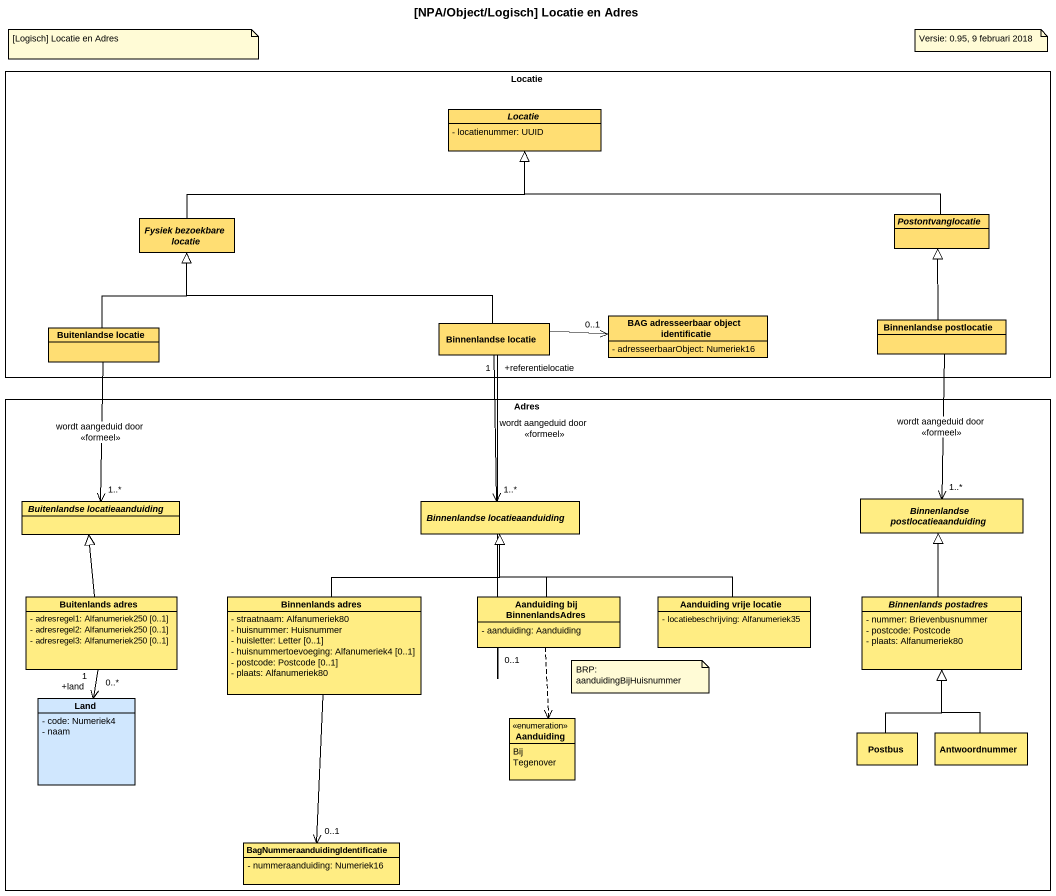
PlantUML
@startuml
title [NPA/Object/Logisch] Locatie en Adres
hide circle
hide empty members
skinparam classAttributeIconSize 0
rectangle Locatie {
  abstract class "Locatie" as Locatie_2 #FFDE73 {
    - locatienummer: UUID
  }
  abstract class "Fysiek bezoekbare locatie" as Fysiek_bezoekbare_locatie #FFDE73
  abstract class Postontvanglocatie #FFDE73
  class "Buitenlandse locatie" as Buitenlandse_locatie #FFDE73
  class "Binnenlandse locatie" as Binnenlandse_locatie #FFDE73
  class "BAG adresseerbaar object identificatie" as BAG_adresseerbaar_object #FFDE73 {
    - adresseerbaarObject: Numeriek16
  }
  class "Binnenlandse postlocatie" as Binnenlandse_postlocatie #FFDE73
}
rectangle Adres {
  abstract class "Buitenlandse locatieaanduiding" as Buitenlandse #FFED83
  abstract class "Binnenlandse locatieaanduiding" as Binnenlandse #FFED83
  abstract class "Binnenlandse postlocatieaanduiding" as Binnenlandse_2 #FFED83
  class "Buitenlands adres" as Buitenlands_adres #FFED83 {
    - adresregel1: Alfanumeriek250 [0..1]
    - adresregel2: Alfanumeriek250 [0..1]
    - adresregel3: Alfanumeriek250 [0..1]
  }
  class "Binnenlands adres" as Binnenlands_adres #FFED83 {
    - straatnaam: Alfanumeriek80
    - huisnummer: Huisnummer
    - huisletter: Letter [0..1]
    - huisnummertoevoeging: Alfanumeriek4 [0..1]
    - postcode: Postcode [0..1]
    - plaats: Alfanumeriek80
  }
  class "Aanduiding bij BinnenlandsAdres" as Aanduiding_bij #FFED83 {
    - aanduiding: Aanduiding
  }
  class "Aanduiding vrije locatie" as Aanduiding_vrije_locatie #FFED83 {
    - locatiebeschrijving: Alfanumeriek35
  }
  abstract class "Binnenlands postadres" as Binnenlands_postadres #FFED83 {
    - nummer: Brievenbusnummer
    - postcode: Postcode
    - plaats: Alfanumeriek80
  }
  class Land #D0E7FE {
    - code: Numeriek4
    - naam
  }
  enum Aanduiding #FFED83 {
    Bij
    Tegenover
  }
  class Postbus #FFED83
  class Antwoordnummer #FFED83
  class "BagNummeraanduidingIdentificatie" as BagNummeraanduidingIdentific #FFED83 {
    - nummeraanduiding: Numeriek16
  }
}
Fysiek_bezoekbare_locatie -right-|> Locatie_2
Postontvanglocatie -left-|> Locatie_2
Buitenlandse_locatie -up-|> Fysiek_bezoekbare_locatie
Binnenlandse_locatie -left-|> Fysiek_bezoekbare_locatie
BAG_adresseerbaar_object "0..1" <-left- Binnenlandse_locatie
Binnenlandse_postlocatie -up-|> Postontvanglocatie
Binnenlandse_postlocatie --> "1..*" Binnenlandse_2 : wordt aangeduid door\n<<formeel>>
Buitenlandse "1..*" <-up- Buitenlandse_locatie : wordt aangeduid door\n<<formeel>>
Binnenlandse "1..*" <-up- Binnenlandse_locatie : wordt aangeduid door\n<<formeel>>
Buitenlands_adres -up-|> Buitenlandse
Buitenlands_adres "0..*" --> "+land\n1" Land
Binnenlands_adres -up-|> Binnenlandse
Aanduiding_bij "0..1" -up- "+referentielocatie\n1" Binnenlandse_locatie
Aanduiding_bij -up-|> Binnenlandse
Aanduiding_bij ..> Aanduiding
Aanduiding_vrije_locatie -left-|> Binnenlandse
Binnenlands_postadres -up-|> Binnenlandse_2
Postbus -up-|> Binnenlands_postadres
Antwoordnummer -up-|> Binnenlands_postadres
BagNummeraanduidingIdentific "0..1" <-up- Binnenlands_adres
note as N1
  [Logisch] Locatie en Adres
end note
note as N2
  Versie: 0.95, 9 februari 2018
end note
note as N3
  BRP: aanduidingBijHuisnummer
end note
@enduml
